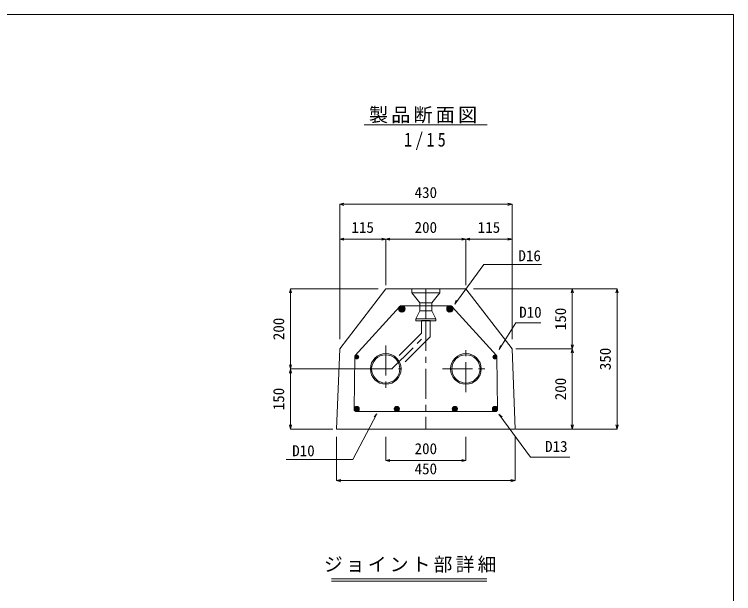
# Model space of a CAD drawing. Units: millimetres, scale not verified. Extents: x -2100 to 2100, y -1470 to 1470.
# Drawn here: x 306 to 2100, y 24 to 1470 of the extents above; entities that cross this region are included whole.
import ezdxf
from ezdxf.enums import TextEntityAlignment as Align

# ---------------------------------------------------------------- set-up
doc = ezdxf.new("R2010")
doc.units = ezdxf.units.MM
doc.header["$LTSCALE"] = 15
doc.linetypes.add('CHAIN1', pattern=[8, 5, -1, 1, -1])
for name, color, linetype, lineweight in [('0-0_図面枠', 7, 'Continuous', 9), ('0-1_ブロック', 5, 'Continuous', 9), ('0-3_鉄筋', 2, 'Continuous', 9), ('0-4_ノズル', 7, 'Continuous', 9)]:
    doc.layers.add(name, color=color, linetype=linetype, lineweight=lineweight)
doc.layers.add('0-A', color=4, linetype='Continuous')
doc.styles.add('ＭＳ ゴシック', font='')
doc.styles.get('ＭＳ ゴシック').set_extended_font_data('MS Gothic')

msp = doc.modelspace()

# ---------------------------------------------------------------- linework, layer by layer
at = {"layer": '0-0_図面枠', "color": 4}
for p, q in [((1117.17, 995.69), (1127.31, 998.41)), ((1117.17, 995.69), (1547.17, 995.69)), ((1117.17, 995.69), (1127.31, 992.97)), ((1117.17, 995.69), (1117.17, 908.58)), ((1547.17, 995.69), (1537.03, 998.41)), ((1547.17, 995.69), (1537.03, 992.97)), ((1547.17, 995.69), (1547.17, 908.58)), ((1117.17, 908.58), (1127.31, 911.3)), ((1117.17, 908.58), (1232.17, 908.58)), ((1117.17, 908.58), (1127.31, 905.87)), ((1117.17, 908.58), (1117.17, 659.24)), ((1232.17, 908.58), (1222.03, 911.3)), ((1232.17, 908.58), (1222.03, 905.87)), ((1232.17, 908.58), (1242.31, 911.3)), ((1232.17, 908.58), (1432.17, 908.58)), ((1232.17, 908.58), (1242.31, 905.87)), ((1232.17, 908.58), (1232.17, 793.8)), ((1432.17, 908.58), (1422.03, 911.3)), ((1432.17, 908.58), (1422.03, 905.87)), ((1432.17, 908.58), (1442.31, 911.3)), ((1432.17, 908.58), (1547.17, 908.58)), ((1432.17, 908.58), (1442.31, 905.87)), ((1432.17, 908.58), (1432.17, 793.8)), ((1547.17, 908.58), (1537.03, 911.3)), ((1547.17, 908.58), (1537.03, 905.87)), ((1547.17, 908.58), (1547.17, 659.24)), ((994.47, 784.59), (991.75, 774.45)), ((994.47, 584.59), (994.47, 784.59)), ((994.47, 784.59), (997.18, 774.45)), ((994.47, 784.59), (1213.27, 784.59)), ((1697.62, 784.59), (1451.07, 784.59)), ((1697.62, 784.59), (1694.91, 774.45)), ((1697.62, 634.59), (1697.62, 784.59)), ((1697.62, 784.59), (1700.34, 774.45)), ((1809.24, 784.59), (1697.62, 784.59)), ((1809.24, 784.59), (1806.52, 774.45)), ((1809.24, 434.59), (1809.24, 784.59)), ((1809.24, 784.59), (1811.96, 774.45)), ((1697.62, 634.59), (1556.35, 634.59)), ((1697.62, 634.59), (1694.91, 644.73)), ((1697.62, 634.59), (1694.91, 624.45)), ((1697.62, 634.59), (1700.34, 644.73)), ((1697.62, 434.59), (1697.62, 634.59)), ((1697.62, 634.59), (1700.34, 624.45)), ((994.47, 584.59), (991.75, 594.73)), ((994.47, 584.59), (997.18, 594.73)), ((994.47, 584.59), (991.75, 574.45)), ((994.47, 434.59), (994.47, 584.59)), ((994.47, 584.59), (997.18, 574.45)), ((994.47, 584.59), (1194.06, 584.59)), ((994.47, 434.59), (991.75, 444.73)), ((994.47, 434.59), (997.18, 444.73)), ((994.47, 434.59), (1100.42, 434.59)), ((1697.62, 434.59), (1556.35, 434.59)), ((1697.62, 434.59), (1694.91, 444.73)), ((1697.62, 434.59), (1700.34, 444.73)), ((1809.24, 434.59), (1697.62, 434.59)), ((1809.24, 434.59), (1806.52, 444.73)), ((1809.24, 434.59), (1811.96, 444.73)), ((1109.67, 305.77), (1109.67, 414.93)), ((1232.17, 356.04), (1232.17, 414.93)), ((1432.17, 356.04), (1432.17, 414.93)), ((1554.67, 305.77), (1554.67, 414.93)), ((1232.17, 356.04), (1242.31, 358.75)), ((1232.17, 356.04), (1432.17, 356.04)), ((1232.17, 356.04), (1242.31, 353.32)), ((1432.17, 356.04), (1422.03, 358.75)), ((1432.17, 356.04), (1422.03, 353.32)), ((1109.67, 305.77), (1119.81, 308.49)), ((1109.67, 305.77), (1554.67, 305.77)), ((1109.67, 305.77), (1119.81, 303.05)), ((1554.67, 305.77), (1544.53, 308.49)), ((1554.67, 305.77), (1544.53, 303.05))]:
    msp.add_line(p, q, dxfattribs=at)
at = {"layer": '0-0_図面枠', "color": 3}
for p, q in [((1117.17, 634.59), (1232.17, 784.59)), ((1432.17, 784.59), (1232.17, 784.59)), ((1432.17, 784.59), (1547.17, 634.59)), ((1554.67, 434.59), (1547.17, 634.59))]:
    msp.add_line(p, q, dxfattribs=at)
at = {"layer": '0-0_図面枠', "color": 2}
for p, q in [((1272.17, 742.59), (1392.17, 742.59)), ((1153.18, 484.34), (1159.92, 491.08)), ((1153.3, 485.87), (1158.38, 490.96)), ((1153.34, 483.09), (1161.17, 490.91)), ((1153.7, 482.03), (1162.23, 490.56)), ((1154.18, 481.1), (1163.16, 490.07)), ((1154.39, 488.38), (1155.88, 489.87)), ((1154.79, 480.29), (1163.96, 489.47)), ((1155.51, 479.6), (1164.66, 488.75)), ((1156.33, 479.01), (1165.25, 487.92)), ((1157.28, 478.54), (1165.72, 486.98)), ((1158.37, 478.22), (1166.04, 485.89)), ((1159.65, 478.09), (1166.17, 484.6)), ((1253.18, 484.34), (1259.92, 491.08)), ((1253.3, 485.87), (1258.38, 490.96)), ((1253.34, 483.09), (1261.17, 490.91)), ((1253.7, 482.03), (1262.23, 490.56)), ((1254.18, 481.1), (1263.16, 490.07)), ((1254.39, 488.38), (1255.88, 489.87)), ((1254.79, 480.29), (1263.96, 489.47)), ((1255.51, 479.6), (1264.66, 488.75)), ((1256.33, 479.01), (1265.25, 487.92)), ((1257.28, 478.54), (1265.72, 486.98)), ((1258.37, 478.22), (1266.04, 485.89)), ((1259.65, 478.09), (1266.17, 484.6)), ((1404.69, 478.09), (1398.17, 484.6)), ((1405.97, 478.22), (1398.3, 485.89)), ((1407.06, 478.54), (1398.63, 486.98)), ((1408.01, 479.01), (1399.09, 487.92)), ((1408.83, 479.6), (1399.68, 488.75)), ((1409.55, 480.29), (1400.38, 489.47)), ((1410.16, 481.1), (1401.18, 490.07)), ((1410.64, 482.03), (1402.11, 490.56)), ((1411, 483.09), (1403.17, 490.91)), ((1411.17, 484.34), (1404.42, 491.08)), ((1411.04, 485.87), (1405.96, 490.96)), ((1409.95, 488.38), (1408.46, 489.87)), ((1504.69, 478.09), (1498.17, 484.6)), ((1505.97, 478.22), (1498.3, 485.89)), ((1507.06, 478.54), (1498.63, 486.98)), ((1508.01, 479.01), (1499.09, 487.92)), ((1508.83, 479.6), (1499.68, 488.75)), ((1509.55, 480.29), (1500.38, 489.47)), ((1510.16, 481.1), (1501.18, 490.07)), ((1510.64, 482.03), (1502.11, 490.56)), ((1511, 483.09), (1503.17, 490.91)), ((1511.17, 484.34), (1504.42, 491.08)), ((1511.04, 485.87), (1505.96, 490.96)), ((1509.95, 488.38), (1508.46, 489.87)), ((1159.67, 478.09), (1504.67, 478.09)), ((1161.27, 478.29), (1165.97, 482.99)), ((1261.27, 478.29), (1265.97, 482.99)), ((1403.07, 478.29), (1398.37, 482.99)), ((1503.07, 478.29), (1498.37, 482.99))]:
    msp.add_line(p, q, dxfattribs=at)
at = {"layer": '0-0_図面枠'}
for p, q in [((1321.17, 674.14), (1321.17, 704.64)), ((1343.17, 665.03), (1343.17, 704.64)), ((1265.3, 618.27), (1321.17, 674.14)), ((1280.86, 602.72), (1343.17, 665.03))]:
    msp.add_line(p, q, dxfattribs=at)
at = {"layer": '0-0_図面枠', "color": 4, "linetype": 'CHAIN1'}
for p, q in [((1332.17, 704.64), (1332.17, 434.59)), ((1247.17, 584.59), (1332.17, 669.59))]:
    msp.add_line(p, q, dxfattribs=at)
at = {"layer": '0-0_図面枠', "linetype": 'CHAIN1'}
for p, q in [((1232.17, 642.84), (1232.17, 526.33)), ((1432.17, 526.33), (1432.17, 642.84)), ((1173.92, 584.59), (1270.42, 584.59)), ((1373.92, 584.59), (1490.42, 584.59))]:
    msp.add_line(p, q, dxfattribs=at)
at = {"layer": '0-0_図面枠', "color": 3}
msp.add_lwpolyline([(1554.67, 434.59), (1109.67, 434.59), (1117.17, 634.59)], dxfattribs=at)
at = {"layer": '0-0_図面枠', "color": 4}
for centre, radius in [((1232.17, 584.59), 38.26), ((1232.17, 584.59), 35.32), ((1432.17, 584.59), 38.26), ((1432.17, 584.59), 35.32)]:
    msp.add_circle(centre, radius, dxfattribs=at)
at = {"layer": '0-0_図面枠', "color": 2}
for centre in [(1159.67, 484.59), (1259.67, 484.59), (1404.67, 484.59), (1504.67, 484.59)]:
    msp.add_circle(centre, 6.5, dxfattribs=at)
at = {"layer": '0-1_ブロック'}
msp.add_line((2100, 1470), (-2100, 1470), dxfattribs=at)
at = {"layer": '0-1_ブロック', "color": 3}
msp.add_line((1177.92, 1194), (1485.21, 1194), dxfattribs=at)
at = {"layer": '0-1_ブロック'}
msp.add_lwpolyline([(-2100, -1470), (2100, -1470), (2100, 1470)], dxfattribs=at)
at = {"layer": '0-3_鉄筋'}
for p, q in [((1156.02, 618.01), (1266.33, 740.06)), ((1264.19, 734.08), (1272.68, 742.57)), ((1264.38, 736.39), (1270.37, 742.38)), ((1264.51, 732.28), (1274.48, 742.25)), ((1265.13, 730.78), (1275.97, 741.63)), ((1265.99, 729.51), (1277.24, 740.77)), ((1267.04, 728.45), (1278.31, 739.72)), ((1268.3, 727.59), (1279.17, 738.46)), ((1269.79, 726.95), (1279.81, 736.97)), ((1394.55, 726.95), (1384.53, 736.97)), ((1396.04, 727.59), (1385.17, 738.46)), ((1397.3, 728.45), (1386.03, 739.72)), ((1398.36, 729.51), (1387.1, 740.77)), ((1399.21, 730.78), (1388.37, 741.63)), ((1399.83, 732.28), (1389.86, 742.25)), ((1400.15, 734.08), (1391.66, 742.57)), ((1399.96, 736.39), (1393.97, 742.38)), ((1508.32, 618.01), (1398.01, 740.06)), ((1271.57, 726.61), (1280.15, 735.19)), ((1273.84, 726.76), (1279.99, 732.92)), ((1392.77, 726.61), (1384.19, 735.19)), ((1390.5, 726.76), (1384.35, 732.92)), ((1154.67, 614.59), (1153.17, 484.59)), ((1154.71, 613.99), (1160.27, 619.55)), ((1155.02, 616.43), (1157.83, 619.24)), ((1155.19, 612.36), (1161.9, 619.06)), ((1156.07, 611.12), (1163.14, 618.19)), ((1157.28, 610.2), (1164.06, 616.98)), ((1158.85, 609.66), (1164.6, 615.4)), ((1161.12, 609.8), (1164.45, 613.13)), ((1505.49, 609.66), (1499.74, 615.4)), ((1503.22, 609.8), (1499.89, 613.13)), ((1507.06, 610.2), (1500.28, 616.98)), ((1508.27, 611.12), (1501.2, 618.19)), ((1509.15, 612.36), (1502.44, 619.06)), ((1509.63, 613.99), (1504.07, 619.55)), ((1509.32, 616.43), (1506.51, 619.24)), ((1509.67, 614.59), (1511.17, 484.59))]:
    msp.add_line(p, q, dxfattribs=at)
for centre, radius in [((1272.17, 734.59), 8), ((1392.17, 734.59), 8), ((1159.67, 614.59), 5), ((1504.67, 614.59), 5)]:
    msp.add_circle(centre, radius, dxfattribs=at)
at = {"layer": '0-4_ノズル'}
for p, q in [((1297.19, 784.59), (1297.19, 774.64)), ((1297.19, 774.64), (1367.19, 774.64)), ((1297.19, 774.64), (1317.19, 749.64)), ((1366.89, 774.64), (1347.19, 749.64)), ((1367.19, 784.59), (1367.19, 774.64)), ((1404.14, 746.31), (1407.96, 756.09)), ((1317.19, 749.64), (1317.19, 745.28)), ((1317.19, 746.13), (1317.19, 729.64)), ((1317.48, 749.64), (1346.93, 749.64)), ((1347.19, 749.64), (1347.19, 744.59)), ((1347.19, 744.94), (1347.19, 729.64)), ((1317.19, 729.64), (1307.19, 709.64)), ((1317.48, 729.64), (1346.93, 729.64)), ((1347.19, 729.64), (1357.19, 709.64)), ((1307.19, 709.64), (1307.19, 704.64)), ((1307.19, 709.64), (1357.19, 709.64)), ((1307.19, 704.64), (1348.51, 704.64)), ((1321.17, 705.59), (1342.82, 705.59)), ((1346.42, 704.64), (1348.51, 704.64)), ((1348.51, 704.64), (1357.19, 704.64)), ((1357.19, 709.64), (1357.19, 704.64)), ((1515.19, 633.39), (1518.26, 643.43)), ((1209.96, 472.86), (1202.86, 465.12)), ((1514.52, 471.8), (1522.7, 465.21))]:
    msp.add_line(p, q, dxfattribs=at)
at = {"layer": '0-4_ノズル', "color": 4, "linetype": 'CHAIN1'}
msp.add_line((1332.17, 784.59), (1332.17, 704.64), dxfattribs=at)
at = {"layer": '0-4_ノズル', "color": 4}
for p, q in [((1097.17, 60.52), (1484.59, 60.52)), ((1097.17, 54.28), (1484.59, 54.28))]:
    msp.add_line(p, q, dxfattribs=at)
at = {"layer": '0-4_ノズル'}
for points in [[(1404.14, 746.31), (1476.76, 845.07), (1620.55, 845.07)], [(1515.19, 633.39), (1556.64, 699.83), (1619.1, 699.83)], [(1209.96, 472.86), (1150.17, 358.36), (983.51, 358.36)], [(1514.52, 471.8), (1592.95, 364.33), (1691.72, 364.33)]]:
    msp.add_lwpolyline(points, dxfattribs=at)

# ---------------------------------------------------------------- texts
at = {"layer": '0-0_図面枠', "color": 4, "style": 'ＭＳ ゴシック'}
for s, p in [('430', (1304.05, 1003.19)), ('115', (1146.55, 916.08)), ('200', (1304.05, 916.08)), ('115', (1461.55, 916.08)), ('200', (1304.05, 363.54)), ('450', (1304.05, 313.27))]:
    msp.add_text(s, height=27.49, dxfattribs=at).set_placement(p, align=Align.BOTTOM_LEFT)
for s, p in [('150', (1690.12, 681.46)), ('200', (986.97, 656.46)), ('350', (1801.74, 581.46)), ('200', (1690.12, 506.46)), ('150', (986.97, 481.46))]:
    msp.add_text(s, height=27.49, rotation=90, dxfattribs=at).set_placement(p, align=Align.BOTTOM_LEFT)
at = {"layer": '0-1_ブロック', "color": 7, "char_height": 34.84, "attachment_point": 7, "style": 'ＭＳ ゴシック'}
for s, insert in [('\\T1.17;製品断面図', (1190.17, 1197.74)), ('\\T1.39;\\W0.85;1/15', (1277.68, 1131.34))]:
    msp.add_mtext(s, dxfattribs=dict(at, insert=insert))
at = {"layer": '0-4_ノズル', "insert": (1077.92, 75.68), "char_height": 34.31, "attachment_point": 7, "style": 'ＭＳ ゴシック'}
msp.add_mtext('\\T1.17;ジョイント部詳細', dxfattribs=at)
at = {"layer": '0-A', "style": 'ＭＳ ゴシック'}
for s, p in [('D16', (1563.05, 845.39)), ('D10', (1565.01, 704.29)), ('D13', (1629.68, 369.17)), ('D10', (998.77, 358.36))]:
    msp.add_text(s, height=27.49, dxfattribs=at).set_placement(p, align=Align.BOTTOM_LEFT)

doc.saveas('drawing.dxf')
